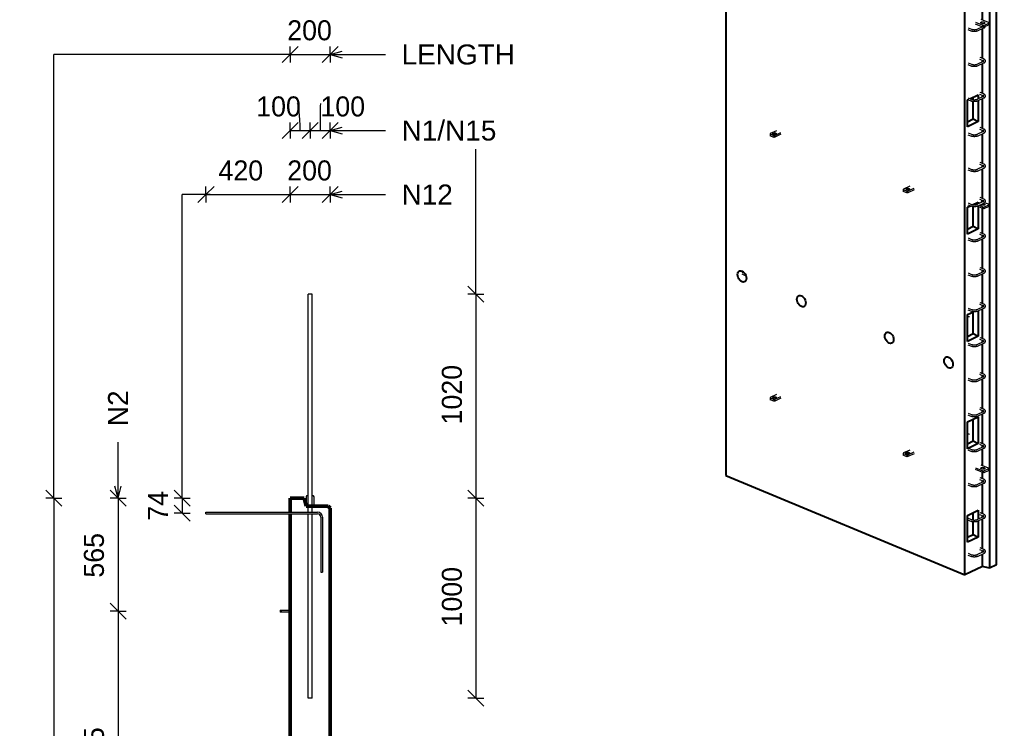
# Model space of a CAD drawing. Header units: millimetres. Extents: x 1421 to 26924, y -2138 to 20093.
# Drawn here: x 17383 to 22263, y 2549 to 6093 of the extents above; entities that cross this region are included whole.
import ezdxf

# ---------------------------------------------------------------- set-up
doc = ezdxf.new("R2010")
doc.units = ezdxf.units.MM
for name, color, linetype, lineweight in [('A-ANNO-DIMS', 211, 'Continuous', 9), ('A-ANNO-DIMS-40', 211, 'Continuous', 9), ('A-DETL-THIN', 151, 'Continuous', 18), ('A-GENM', 13, 'Continuous', 18), ('A-WALL', 113, 'Continuous', 25), ('G-ANNO-TEXT', 231, 'Continuous', 9), ('S-RBAR', 171, 'Continuous', 18)]:
    doc.layers.add(name, color=color, linetype=linetype, lineweight=lineweight)
doc.styles.add('Arial', font='arial.ttf', dxfattribs={"height": 100})
doc.styles.add('Nirmala UI Semilight', font='NirmalaS.ttf', dxfattribs={"height": 100})
doc.dimstyles.new('Arrow_Filled_-_2_5_NI_UI', dxfattribs={"dimscale": 304.8, "dimtxt": 104.736395, "dimasz": 0.262467, "dimexe": 0.131234, "dimexo": 0.0625, "dimgap": 0.131234, "dimtad": 1, "dimdec": 0, "dimzin": 0, "dimdsep": 46, "dimtxsty": 'Nirmala UI Semilight', "dimblk1": 'OBLIQUE', "dimblk2": 'OBLIQUE', "dimsah": 1, "dimcen": 0.09, "dimazin": 0, "dimtfac": 1, "dimtdec": 4, "dimtix": 1, "dimtmove": 0, "dimatfit": 3, "dimfxl": 0.131234, "dimfxlon": 1, "dimtvp": 1, "dimtolj": 1, "dimtzin": 0, "dimarcsym": 2})
doc.dimstyles.new('Arrow_Filled_-_2_5_NI_UI_1', dxfattribs={"dimscale": 304.8, "dimtxt": 104.736395, "dimasz": 0.262467, "dimexe": 0.131234, "dimexo": 0.0625, "dimgap": 0.131234, "dimtad": 1, "dimdec": 0, "dimzin": 0, "dimdsep": 46, "dimtxsty": 'Nirmala UI Semilight', "dimblk1": 'OBLIQUE', "dimblk2": 'OBLIQUE', "dimsah": 1, "dimcen": 0.09, "dimazin": 0, "dimtfac": 1, "dimtdec": 4, "dimtix": 1, "dimtmove": 1, "dimatfit": 3, "dimfxl": 0.131234, "dimfxlon": 1, "dimtvp": 1, "dimtolj": 1, "dimtzin": 0, "dimarcsym": 2})
doc.dimstyles.new('Arrow_Filled_-_2_5_NI_UI_2', dxfattribs={"dimscale": 304.8, "dimtxt": 104.736395, "dimasz": 0.262467, "dimexe": 0.131234, "dimexo": 0.0625, "dimgap": 0.131234, "dimtad": 1, "dimdec": 0, "dimzin": 0, "dimdsep": 46, "dimtxsty": 'Nirmala UI Semilight', "dimblk1": 'OBLIQUE', "dimblk2": 'OBLIQUE', "dimsah": 1, "dimcen": 0.09, "dimazin": 0, "dimtfac": 1, "dimtdec": 4, "dimtix": 1, "dimtmove": 2, "dimatfit": 3, "dimfxl": 0.131234, "dimfxlon": 1, "dimtvp": 1, "dimtolj": 1, "dimtzin": 0, "dimarcsym": 2})

# ---------------------------------------------------------------- blocks, each defined once
blk = doc.blocks.new('RR spread anchor face based - RR-SA-3_0-200-1726827-Elevation Right')
at = {"layer": 'A-GENM'}
for p, q in [((18017.9, 3712.8), (18015.4, 3707.8)), ((18025.4, 3712.8), (18017.9, 3712.8)), ((18052.9, 3712.8), (18045.4, 3712.8)), ((18055.4, 3707.8), (18052.9, 3712.8)), ((18015.4, 3707.8), (18015.4, 3660.2)), ((18055.4, 3660), (18055.4, 3707.8))]:
    blk.add_line(p, q, dxfattribs=at)
blk = doc.blocks.new('RR spread anchor face based - RR-SA-2_5-150-1726819-Elevation Right')
at = {"layer": 'A-GENM'}
for p, q in [((17885.4, 3140), (17890.4, 3140)), ((17885.4, 3140), (17885.4, 3130)), ((17890.4, 3130), (17885.4, 3130)), ((17890.4, 3140), (17935.4, 3140)), ((17890.4, 3140), (17890.4, 3130)), ((17935.4, 3130), (17890.4, 3130))]:
    blk.add_line(p, q, dxfattribs=at)
blk = doc.blocks.new('Rebar Bar - Part 2227165887-V7-3D Ortho')
at = {"layer": 'S-RBAR'}
blk.add_polyline3d([(15453.9, 6051.3, 0), (15454.6, 6051.7, 0), (15455.2, 6052, 0), (15455.8, 6052.4, 0), (15456.4, 6052.7, 0), (15457, 6053.1, 0), (15457.5, 6053.5, 0), (15458.1, 6054, 0), (15458.6, 6054.4, 0), (15459, 6054.9, 0), (15459.5, 6055.4, 0), (15459.9, 6056, 0), (15460.3, 6056.5, 0), (15460.6, 6057.1, 0), (15460.9, 6057.8, 0), (15461.1, 6058.4, 0)], dxfattribs=at)
blk = doc.blocks.new('Rebar Bar - Part 981547073-V8-3D Ortho')
at = {"layer": 'S-RBAR'}
for p, q in [((15446.6, 6056.7), (15419.1, 6043.5)), ((15422.6, 6036.3), (15453.9, 6051.3))]:
    blk.add_line(p, q, dxfattribs=at)
blk = doc.blocks.new('Rebar Bar - Part 2227165887-V4-3D Ortho')
at = {"layer": 'S-RBAR'}
for points in [[(15422.6, 7787.5, 0), (15421.9, 7787.1, 0), (15421.2, 7786.9, 0), (15420.5, 7786.6, 0), (15419.8, 7786.3, 0), (15419.1, 7786.1, 0), (15418.3, 7785.8, 0), (15417.6, 7785.6, 0), (15416.8, 7785.4, 0), (15416, 7785.2, 0), (15415.2, 7785.1, 0), (15414.4, 7784.9, 0), (15413.5, 7784.8, 0), (15412.7, 7784.7, 0), (15411.9, 7784.5, 0), (15411, 7784.5, 0), (15410.1, 7784.4, 0), (15409.3, 7784.3, 0), (15408.4, 7784.3, 0), (15407.5, 7784.2, 0), (15406.7, 7784.2, 0), (15405.8, 7784.2, 0), (15404.9, 7784.2, 0), (15404.1, 7784.3, 0), (15403.2, 7784.3, 0), (15402.3, 7784.4, 0), (15401.5, 7784.5, 0), (15400.6, 7784.5, 0), (15399.8, 7784.7, 0), (15398.9, 7784.8, 0), (15398.1, 7784.9, 0), (15397.3, 7785.1, 0), (15396.5, 7785.2, 0), (15395.7, 7785.4, 0), (15394.9, 7785.6, 0), (15394.1, 7785.8, 0), (15393.4, 7786.1, 0), (15392.7, 7786.3, 0), (15391.9, 7786.6, 0), (15391.2, 7786.8, 0), (15391, 7786.9, 0)], [(15419.1, 7794.7, 0), (15418.7, 7794.5, 0), (15418.2, 7794.3, 0), (15417.7, 7794.1, 0), (15417.2, 7793.9, 0), (15416.6, 7793.7, 0), (15416.1, 7793.5, 0), (15415.5, 7793.4, 0), (15414.9, 7793.2, 0), (15414.2, 7793.1, 0), (15413.6, 7792.9, 0), (15412.9, 7792.8, 0), (15412.3, 7792.7, 0), (15411.6, 7792.6, 0), (15410.9, 7792.5, 0), (15410.2, 7792.4, 0), (15409.5, 7792.3, 0), (15408.8, 7792.3, 0), (15408.1, 7792.3, 0), (15407.3, 7792.2, 0), (15406.6, 7792.2, 0), (15405.9, 7792.2, 0), (15405.1, 7792.2, 0), (15404.4, 7792.3, 0), (15403.7, 7792.3, 0), (15403, 7792.3, 0), (15402.3, 7792.4, 0), (15401.6, 7792.5, 0), (15400.9, 7792.6, 0), (15400.2, 7792.7, 0), (15399.5, 7792.8, 0), (15398.9, 7792.9, 0), (15398.2, 7793, 0), (15397.6, 7793.2, 0), (15397, 7793.4, 0), (15396.4, 7793.5, 0), (15395.8, 7793.7, 0), (15395.3, 7793.9, 0), (15394.8, 7794.1, 0), (15394.3, 7794.3, 0), (15394.1, 7794.3, 0)]]:
    blk.add_polyline3d(points, dxfattribs=at)
blk = doc.blocks.new('Rebar Bar - Part 3131074535-431004-3D Ortho')
at = {"layer": 'S-RBAR'}
for p, q in [((15373.7, 7794.2), (15391, 7786.9)), ((15394.1, 7794.3), (15376.7, 7801.6))]:
    blk.add_line(p, q, dxfattribs=at)
blk = doc.blocks.new('Rebar Bar - Part 3166313199-431004-3D Ortho')
at = {"layer": 'S-RBAR'}
for p, q in [((15432.3, 7822.3), (15449.7, 7815.1)), ((15452.8, 7822.5), (15435.4, 7829.7))]:
    blk.add_line(p, q, dxfattribs=at)
blk = doc.blocks.new('Rebar Bar - Part 2227165887-431004-3D Ortho')
at = {"layer": 'S-RBAR'}
for points in [[(15453.6, 7812.2, 0), (15453.6, 7812.2, 0), (15453.6, 7812.2, 0), (15453.6, 7812.3, 0), (15453.6, 7812.3, 0), (15453.5, 7812.4, 0), (15453.5, 7812.4, 0), (15453.4, 7812.6, 0), (15453.3, 7812.7, 0), (15453.2, 7812.8, 0), (15453.1, 7813, 0), (15452.9, 7813.2, 0), (15452.7, 7813.4, 0), (15452.4, 7813.6, 0), (15452.1, 7813.8, 0), (15451.8, 7814, 0), (15451.5, 7814.2, 0), (15451.1, 7814.4, 0), (15450.7, 7814.6, 0), (15450.3, 7814.8, 0), (15449.8, 7815, 0), (15449.7, 7815.1, 0)], [(15450.5, 7809.7, 0), (15450.9, 7809.9, 0), (15451.3, 7810.1, 0), (15451.7, 7810.4, 0), (15452, 7810.6, 0), (15452.3, 7810.8, 0), (15452.5, 7811, 0), (15452.8, 7811.2, 0), (15453, 7811.3, 0), (15453.1, 7811.5, 0), (15453.3, 7811.7, 0), (15453.4, 7811.8, 0), (15453.5, 7811.9, 0), (15453.5, 7812, 0), (15453.5, 7812.1, 0), (15453.6, 7812.2, 0), (15453.6, 7812.2, 0), (15453.6, 7812.2, 0), (15453.6, 7812.2, 0)], [(15453.9, 7802.5, 0), (15454.6, 7802.8, 0), (15455.2, 7803.2, 0), (15455.8, 7803.5, 0), (15456.4, 7803.9, 0), (15457, 7804.3, 0), (15457.5, 7804.7, 0), (15458.1, 7805.2, 0), (15458.6, 7805.6, 0), (15459, 7806.1, 0), (15459.5, 7806.6, 0), (15459.9, 7807.2, 0), (15460.3, 7807.7, 0), (15460.6, 7808.3, 0), (15460.9, 7808.9, 0), (15461.1, 7809.6, 0), (15461.3, 7810.3, 0), (15461.5, 7811, 0), (15461.6, 7811.7, 0), (15461.6, 7812.4, 0), (15461.5, 7813.1, 0), (15461.4, 7813.8, 0), (15461.3, 7814.5, 0), (15461, 7815.2, 0), (15460.8, 7815.8, 0), (15460.4, 7816.4, 0), (15460.1, 7817, 0), (15459.7, 7817.5, 0), (15459.3, 7818.1, 0), (15458.8, 7818.6, 0), (15458.3, 7819, 0), (15457.8, 7819.5, 0), (15457.3, 7819.9, 0), (15456.7, 7820.3, 0), (15456.1, 7820.7, 0), (15455.5, 7821.1, 0), (15454.9, 7821.4, 0), (15454.3, 7821.8, 0), (15453.6, 7822.1, 0), (15452.9, 7822.4, 0), (15452.8, 7822.5, 0)]]:
    blk.add_polyline3d(points, dxfattribs=at)
blk = doc.blocks.new('Rebar Bar - Part 981547073-431004-3D Ortho')
at = {"layer": 'S-RBAR'}
for p, q in [((15450.5, 7809.7), (15419.1, 7794.7)), ((15422.6, 7787.5), (15453.9, 7802.5))]:
    blk.add_line(p, q, dxfattribs=at)
blk = doc.blocks.new('Rebar Bar - Part 3131074535-V9-3D Ortho')
at = {"layer": 'S-RBAR'}
for p, q in [((15373.7, 5867.9), (15391, 5860.6)), ((15394.1, 5868), (15376.8, 5875.2))]:
    blk.add_line(p, q, dxfattribs=at)
blk = doc.blocks.new('Rebar Bar - Part 3131074535-V5-3D Ortho')
at = {"layer": 'S-RBAR'}
for p, q in [((15394.1, 7269), (15371.3, 7278.5)), ((15371.3, 7269.8), (15391, 7261.6))]:
    blk.add_line(p, q, dxfattribs=at)
blk = doc.blocks.new('RR spread anchor face based - RR-SA-2_5-150-1726819-3D Ortho')
at = {"layer": 'A-GENM'}
for p, q in [((14417.6, 7764.8), (14386.9, 7750.1)), ((14386.9, 7750.1), (14385.4, 7747.7)), ((14385.4, 7747.7), (14403.6, 7740.1)), ((14385.4, 7747.7), (14385.4, 7738.8)), ((14403.6, 7731.1), (14385.4, 7738.8)), ((14399.9, 7751.1), (14404, 7753.1)), ((14403.6, 7740.1), (14408.9, 7741)), ((14403.6, 7740.1), (14403.6, 7731.1)), ((14408.9, 7732), (14403.6, 7731.1)), ((14408.9, 7741), (14439.6, 7755.7)), ((14439.6, 7746.7), (14408.9, 7732)), ((14408.9, 7741), (14408.9, 7732)), ((14414.3, 7748.8), (14410.2, 7746.8))]:
    blk.add_line(p, q, dxfattribs=at)
for points in [[(14410.2, 7746.8, 0), (14408.8, 7746.3, 0), (14407.1, 7746, 0), (14405.3, 7745.8, 0), (14403.5, 7745.9, 0), (14401.8, 7746.2, 0), (14400.3, 7746.7, 0), (14399.1, 7747.3, 0), (14398.4, 7748, 0), (14398.1, 7748.9, 0)], [(14398.2, 7749.7, 0), (14398.9, 7750.4, 0), (14399.9, 7751.1, 0)], [(14404, 7753.1, 0), (14405.4, 7753.6, 0), (14407.1, 7753.9, 0), (14408.9, 7754.1, 0), (14410.7, 7754, 0), (14412.4, 7753.7, 0), (14413.9, 7753.2, 0), (14415.1, 7752.6, 0), (14415.8, 7751.8, 0), (14416.1, 7751, 0), (14416, 7750.2, 0), (14415.3, 7749.5, 0), (14414.3, 7748.8, 0)]]:
    blk.add_polyline3d(points, dxfattribs=at)
blk = doc.blocks.new('RR spread anchor face based - RR-SA-2_5-150-V11-3D Ortho')
at = {"layer": 'A-GENM'}
for p, q in [((15052.7, 5245.5), (15051.1, 5243.1)), ((15051.1, 5243.1), (15069.4, 5235.5)), ((15051.1, 5243.1), (15051.1, 5234.2)), ((15069.4, 5226.5), (15051.1, 5234.2)), ((15083.4, 5260.2), (15052.7, 5245.5)), ((15065.7, 5246.5), (15069.8, 5248.5)), ((15069.4, 5235.5), (15074.6, 5236.4)), ((15069.4, 5235.5), (15069.4, 5226.5)), ((15074.6, 5227.4), (15069.4, 5226.5)), ((15074.6, 5236.4), (15105.3, 5251.1)), ((15105.3, 5242.1), (15074.6, 5227.4)), ((15074.6, 5236.4), (15074.6, 5227.4)), ((15080, 5244.2), (15075.9, 5242.2))]:
    blk.add_line(p, q, dxfattribs=at)
for points in [[(15075.9, 5242.2, 0), (15074.5, 5241.7, 0), (15072.9, 5241.4, 0), (15071.1, 5241.2, 0), (15069.2, 5241.3, 0), (15067.5, 5241.6, 0), (15066, 5242.1, 0), (15064.9, 5242.7, 0), (15064.1, 5243.5, 0), (15063.8, 5244.3, 0)], [(15064, 5245, 0), (15064, 5245.1, 0), (15064.6, 5245.8, 0), (15065.7, 5246.5, 0)], [(15069.8, 5248.5, 0), (15071.2, 5249, 0), (15072.9, 5249.3, 0), (15074.7, 5249.5, 0), (15076.5, 5249.4, 0), (15078.2, 5249.1, 0), (15079.7, 5248.6, 0), (15080.8, 5248, 0), (15081.6, 5247.3, 0), (15081.9, 5246.4, 0), (15081.7, 5245.6, 0), (15081.1, 5244.9, 0), (15080, 5244.2, 0)]]:
    blk.add_polyline3d(points, dxfattribs=at)
blk = doc.blocks.new('RR spread anchor face based - RR-SA-3_0-200-V13-3D Ortho')
at = {"layer": 'A-GENM'}
for p, q in [((15412.2, 6079.9), (15448.8, 6064.7)), ((15448.8, 6055.7), (15412.2, 6071)), ((15476.1, 6077.8), (15439.5, 6093)), ((15443.7, 6073.6), (15440.7, 6074.8)), ((15448.8, 6064.7), (15454.2, 6064)), ((15448.8, 6055.7), (15448.8, 6064.7)), ((15454.2, 6055), (15448.8, 6055.7)), ((15453, 6080.7), (15455.9, 6079.5)), ((15454.2, 6064), (15478, 6075.4)), ((15478, 6066.5), (15454.2, 6055)), ((15454.2, 6055), (15454.2, 6064)), ((15478, 6075.4), (15476.1, 6077.8)), ((15478, 6066.5), (15478, 6075.4))]:
    blk.add_line(p, q, dxfattribs=at)
for points in [[(15440.7, 6074.8, 0), (15439.2, 6075.6, 0), (15438.3, 6076.6, 0), (15437.9, 6077.6, 0)], [(15438.1, 6078.6, 0), (15438.9, 6079.6, 0), (15440.3, 6080.5, 0), (15442.1, 6081.1, 0), (15444.2, 6081.6, 0), (15446.6, 6081.8, 0), (15448.9, 6081.7, 0), (15451.1, 6081.3, 0), (15453, 6080.7, 0)], [(15455.9, 6079.5, 0), (15457.4, 6078.6, 0), (15458.4, 6077.7, 0), (15458.8, 6076.7, 0), (15458.6, 6075.6, 0), (15457.7, 6074.6, 0), (15456.4, 6073.8, 0), (15454.6, 6073.1, 0), (15452.4, 6072.7, 0), (15450.1, 6072.5, 0), (15447.8, 6072.6, 0), (15445.6, 6073, 0), (15443.7, 6073.6, 0)], [(15450.1, 6072.5, 0), (15448.9, 6072.7, 0), (15446.6, 6072.8, 0)]]:
    blk.add_polyline3d(points, dxfattribs=at)
blk = doc.blocks.new('RR spread anchor face based - RR-SA-3_0-200-V14-3D Ortho')
at = {"layer": 'A-GENM'}
for p, q in [((15409.7, 5173.1), (15420.6, 5168.6)), ((15447.7, 5181.8), (15439.5, 5185.2)), ((15453, 5172.8), (15455.9, 5171.6)), ((15476.1, 5169.9), (15457.2, 5177.8)), ((15406.7, 5165.4), (15399.7, 5168.4)), ((15448.8, 5147.9), (15420.1, 5159.8)), ((15430.3, 5164.5), (15448.8, 5156.8)), ((15443.7, 5165.7), (15440.7, 5166.9)), ((15448.8, 5156.8), (15454.2, 5156.1)), ((15448.8, 5147.9), (15448.8, 5156.8)), ((15454.2, 5147.2), (15448.8, 5147.9)), ((15454.2, 5156.1), (15478, 5167.6)), ((15478, 5158.6), (15454.2, 5147.2)), ((15454.2, 5147.2), (15454.2, 5156.1)), ((15478, 5167.6), (15476.1, 5169.9)), ((15478, 5158.6), (15478, 5167.6))]:
    blk.add_line(p, q, dxfattribs=at)
for points in [[(15449.6, 5173.7, 0), (15451.1, 5173.4, 0), (15453, 5172.8, 0)], [(15440.7, 5166.9, 0), (15439.2, 5167.7, 0), (15438.5, 5168.4, 0)], [(15455.9, 5171.6, 0), (15457.4, 5170.8, 0), (15458.4, 5169.8, 0), (15458.8, 5168.8, 0), (15458.6, 5167.7, 0), (15457.7, 5166.7, 0), (15456.4, 5165.9, 0), (15454.6, 5165.2, 0), (15452.4, 5164.8, 0), (15450.1, 5164.6, 0), (15447.8, 5164.7, 0), (15445.6, 5165.1, 0), (15443.7, 5165.7, 0)], [(15450.1, 5164.7, 0), (15448.9, 5164.8, 0), (15446.6, 5164.9, 0)]]:
    blk.add_polyline3d(points, dxfattribs=at)
blk = doc.blocks.new('Rebar Bar - Part 776176355-431004-3D Ortho')
at = {"layer": 'S-RBAR'}
blk.add_polyline3d([(15382.3, 7246.2, 0), (15381.2, 7245.7, 0), (15380, 7245.2, 0), (15378.8, 7244.7, 0), (15377.6, 7244.3, 0)], dxfattribs=at)
blk = doc.blocks.new('Rebar Bar - Part 2031897438-431004-3D Ortho')
at = {"layer": 'S-RBAR'}
for p, q in [((14244.2, 4821.4), (14265.3, 4812.6)), ((14259.4, 4823.8), (14246.9, 4829))]:
    blk.add_line(p, q, dxfattribs=at)
blk = doc.blocks.new('DIMBLOCK101-Elevation Right')
at = {"layer": 'A-ANNO-DIMS-40'}
for p, q in [((18734.4, 5919.1), (18774.4, 5959.1)), ((18734.4, 5919.1), (18734.4, 5959.1)), ((18934.4, 5919.1), (18974.4, 5959.1)), ((18934.4, 5919.1), (18934.4, 5959.1)), ((18734.4, 5919.1), (18694.4, 5879.1)), ((18734.4, 5919.1), (18934.4, 5919.1)), ((18734.4, 5919.1), (18734.4, 5879.1)), ((18934.4, 5919.1), (18894.4, 5879.1)), ((18934.4, 5919.1), (18934.4, 5879.1))]:
    blk.add_line(p, q, dxfattribs=at)
at = {"layer": 'A-ANNO-DIMS-40', "color": 0, "insert": (18720.1, 6089.6), "char_height": 100, "width": 274.219, "attachment_point": 1, "line_spacing_factor": 1.142579, "style": 'Nirmala UI Semilight'}
blk.add_mtext('200', dxfattribs=at)
blk = doc.blocks.new('_Oblique')
at = {"color": 0, "linetype": 'ByBlock', "lineweight": -2}
blk.add_line((-0.5, -0.5), (0.5, 0.5), dxfattribs=at)
blk = doc.blocks.new('DIMBLOCK102-Elevation Right')
at = {"layer": 'A-ANNO-DIMS-40'}
for p, q in [((18734.4, 5538.5), (18774.4, 5578.5)), ((18734.4, 5538.5), (18734.4, 5578.5)), ((18834.4, 5538.5), (18874.4, 5578.5)), ((18834.4, 5538.5), (18834.4, 5578.5)), ((18734.4, 5538.5), (18694.4, 5498.5)), ((18734.4, 5538.5), (18834.4, 5538.5)), ((18734.4, 5538.5), (18734.4, 5498.5)), ((18834.4, 5538.5), (18794.4, 5498.5)), ((18834.4, 5538.5), (18834.4, 5498.5))]:
    blk.add_line(p, q, dxfattribs=at)
blk.add_ellipse((18770.9, 5538.5), major_axis=(0, 135.2), ratio=0.099905, start_param=4.712389, end_param=6.283185, dxfattribs=at)
at = {"layer": 'A-ANNO-DIMS-40', "color": 0, "insert": (18565.2, 5709), "char_height": 100, "width": 246.797, "attachment_point": 1, "line_spacing_factor": 1.142579, "style": 'Nirmala UI Semilight'}
blk.add_mtext('100', dxfattribs=at)
blk = doc.blocks.new('DIMBLOCK103-Elevation Right')
at = {"layer": 'A-ANNO-DIMS-40'}
for p, q in [((18834.4, 5538.5), (18874.4, 5578.5)), ((18834.4, 5538.5), (18834.4, 5578.5)), ((18934.4, 5538.5), (18974.4, 5578.5)), ((18934.4, 5538.5), (18934.4, 5578.5)), ((18834.4, 5538.5), (18794.4, 5498.5)), ((18834.4, 5538.5), (18934.4, 5538.5)), ((18834.4, 5538.5), (18834.4, 5498.5)), ((18934.4, 5538.5), (18894.4, 5498.5)), ((18934.4, 5538.5), (18934.4, 5498.5))]:
    blk.add_line(p, q, dxfattribs=at)
blk.add_ellipse((18886, 5538.5), major_axis=(0, 135.2), ratio=0.011809, start_param=0, end_param=1.570796, dxfattribs=at)
at = {"layer": 'A-ANNO-DIMS-40', "color": 0, "insert": (18886, 5709), "char_height": 100, "width": 246.797, "attachment_point": 1, "line_spacing_factor": 1.142579, "style": 'Nirmala UI Semilight'}
blk.add_mtext('100', dxfattribs=at)
blk = doc.blocks.new('DIMBLOCK104-Elevation Right')
at = {"layer": 'A-ANNO-DIMS-40'}
for p, q in [((17555, 3700), (17515, 3740)), ((17555, 3700), (17515, 3700)), ((17555, 3700), (17555, -1395)), ((17555, 3700), (17595, 3660)), ((17555, 3700), (17595, 3700)), ((17555, -1395), (17515, -1355)), ((17555, -1395), (17515, -1395)), ((17555, -1395), (17595, -1435)), ((17555, -1395), (17595, -1395))]:
    blk.add_line(p, q, dxfattribs=at)
at = {"layer": 'A-ANNO-DIMS-40', "color": 0, "insert": (17384.5, 1000.2), "char_height": 100, "width": 365.625, "attachment_point": 1, "rotation": 90, "line_spacing_factor": 1.142579, "style": 'Nirmala UI Semilight'}
blk.add_mtext('5095', dxfattribs=at)
blk = doc.blocks.new('DIMBLOCK105-Elevation Right')
at = {"layer": 'A-ANNO-DIMS-40'}
for p, q in [((17875, 3700), (17835, 3740)), ((17875, 3700), (17835, 3700)), ((17875, 3700), (17875, 3135)), ((17875, 3700), (17915, 3660)), ((17875, 3700), (17915, 3700)), ((17875, 3135), (17835, 3175)), ((17875, 3135), (17835, 3135)), ((17875, 3135), (17915, 3095)), ((17875, 3135), (17915, 3135))]:
    blk.add_line(p, q, dxfattribs=at)
at = {"layer": 'A-ANNO-DIMS-40', "color": 0, "insert": (17704.5, 3303.2), "char_height": 100, "width": 274.219, "attachment_point": 1, "rotation": 90, "line_spacing_factor": 1.142579, "style": 'Nirmala UI Semilight'}
blk.add_mtext('565', dxfattribs=at)
blk = doc.blocks.new('DIMBLOCK106-Elevation Right')
at = {"layer": 'A-ANNO-DIMS-40'}
for p, q in [((17875, 3135), (17835, 3175)), ((17875, 3135), (17835, 3135)), ((17875, 3135), (17875, 1660)), ((17875, 3135), (17915, 3095)), ((17875, 3135), (17915, 3135)), ((17875, 1660), (17835, 1700)), ((17875, 1660), (17835, 1660)), ((17875, 1660), (17915, 1620)), ((17875, 1660), (17915, 1660))]:
    blk.add_line(p, q, dxfattribs=at)
at = {"layer": 'A-ANNO-DIMS-40', "color": 0, "insert": (17704.5, 2257.5), "char_height": 100, "width": 335.918, "attachment_point": 1, "rotation": 90, "line_spacing_factor": 1.142579, "style": 'Nirmala UI Semilight'}
blk.add_mtext('1475', dxfattribs=at)
blk = doc.blocks.new('DIMBLOCK112-Elevation Right')
at = {"layer": 'A-ANNO-DIMS-40'}
for p, q in [((19662.8, 4720), (19622.8, 4760)), ((19662.8, 4720), (19622.8, 4720)), ((19662.8, 4720), (19662.8, 3700)), ((19662.8, 4720), (19702.8, 4680)), ((19662.8, 4720), (19702.8, 4720)), ((19662.8, 3700), (19622.8, 3740)), ((19662.8, 3700), (19622.8, 3700)), ((19662.8, 3700), (19702.8, 3660)), ((19662.8, 3700), (19702.8, 3700))]:
    blk.add_line(p, q, dxfattribs=at)
at = {"layer": 'A-ANNO-DIMS-40', "color": 0, "insert": (19492.4, 4069.1), "char_height": 100, "width": 338.203, "attachment_point": 1, "rotation": 90, "line_spacing_factor": 1.142579, "style": 'Nirmala UI Semilight'}
blk.add_mtext('1020', dxfattribs=at)
blk = doc.blocks.new('DIMBLOCK113-Elevation Right')
at = {"layer": 'A-ANNO-DIMS-40'}
for p, q in [((19662.8, 3700), (19622.8, 3740)), ((19662.8, 3700), (19622.8, 3700)), ((19662.8, 3700), (19662.8, 2700)), ((19662.8, 3700), (19702.8, 3660)), ((19662.8, 3700), (19702.8, 3700)), ((19662.8, 2700), (19622.8, 2740)), ((19662.8, 2700), (19622.8, 2700)), ((19662.8, 2700), (19702.8, 2660)), ((19662.8, 2700), (19702.8, 2700))]:
    blk.add_line(p, q, dxfattribs=at)
at = {"layer": 'A-ANNO-DIMS-40', "color": 0, "insert": (19492.4, 3059.1), "char_height": 100, "width": 338.203, "attachment_point": 1, "rotation": 90, "line_spacing_factor": 1.142579, "style": 'Nirmala UI Semilight'}
blk.add_mtext('1000', dxfattribs=at)
blk = doc.blocks.new('DIMBLOCK117-Elevation Right')
at = {"layer": 'A-ANNO-DIMS-40'}
for p, q in [((18195, 3700), (18155, 3740)), ((18195, 3700), (18155, 3700)), ((18195, 3626), (18155, 3666)), ((18195, 3700), (18195, 3626)), ((18195, 3700), (18235, 3660)), ((18195, 3700), (18235, 3700)), ((18195, 3626), (18155, 3626)), ((18195, 3626), (18235, 3586)), ((18195, 3626), (18235, 3626))]:
    blk.add_line(p, q, dxfattribs=at)
at = {"layer": 'A-ANNO-DIMS-40', "color": 0, "insert": (18024.5, 3587.8), "char_height": 100, "width": 180.527, "attachment_point": 1, "rotation": 90, "line_spacing_factor": 1.142579, "style": 'Nirmala UI Semilight'}
blk.add_mtext('74', dxfattribs=at)
blk = doc.blocks.new('DIMBLOCK118-Elevation Right')
at = {"layer": 'A-ANNO-DIMS-40'}
for p, q in [((18314.4, 5218.5), (18354.4, 5258.5)), ((18314.4, 5218.5), (18314.4, 5258.5)), ((18734.4, 5218.5), (18774.4, 5258.5)), ((18734.4, 5218.5), (18734.4, 5258.5)), ((18314.4, 5218.5), (18274.4, 5178.5)), ((18314.4, 5218.5), (18734.4, 5218.5)), ((18314.4, 5218.5), (18314.4, 5178.5)), ((18734.4, 5218.5), (18694.4, 5178.5)), ((18734.4, 5218.5), (18734.4, 5178.5))]:
    blk.add_line(p, q, dxfattribs=at)
at = {"layer": 'A-ANNO-DIMS-40', "color": 0, "insert": (18376.8, 5389), "char_height": 100, "width": 276.504, "attachment_point": 1, "line_spacing_factor": 1.142579, "style": 'Nirmala UI Semilight'}
blk.add_mtext('420', dxfattribs=at)
blk = doc.blocks.new('DIMBLOCK119-Elevation Right')
at = {"layer": 'A-ANNO-DIMS-40'}
for p, q in [((18734.4, 5218.5), (18774.4, 5258.5)), ((18734.4, 5218.5), (18734.4, 5258.5)), ((18934.4, 5218.5), (18974.4, 5258.5)), ((18934.4, 5218.5), (18934.4, 5258.5)), ((18734.4, 5218.5), (18694.4, 5178.5)), ((18734.4, 5218.5), (18934.4, 5218.5)), ((18734.4, 5218.5), (18734.4, 5178.5)), ((18934.4, 5218.5), (18894.4, 5178.5)), ((18934.4, 5218.5), (18934.4, 5178.5))]:
    blk.add_line(p, q, dxfattribs=at)
at = {"layer": 'A-ANNO-DIMS-40', "color": 0, "insert": (18720.1, 5389), "char_height": 100, "width": 274.219, "attachment_point": 1, "line_spacing_factor": 1.142579, "style": 'Nirmala UI Semilight'}
blk.add_mtext('200', dxfattribs=at)

msp = doc.modelspace()

# ---------------------------------------------------------------- linework, layer by layer
at = {"layer": 'A-DETL-THIN'}
for p, q in [((17555, 3700), (17555, 5918.5)), ((18734.4, 5918.5), (17555, 5918.5)), ((19662.8, 4720), (19662.8, 5445)), ((18195, 3700), (18195, 5218.5)), ((18334.4, 5218.5), (18195, 5218.5))]:
    msp.add_line(p, q, dxfattribs=at)
at = {"layer": 'A-WALL'}
for p, q in [((20911.6, 8126.9), (20911.6, 3814.1)), ((22104.1, 3317), (22104.1, 7873.8)), ((22228.8, 7871.7), (22228.8, 3350.6)), ((22262.9, 3367), (22262.9, 7888)), ((22192.7, 6090.2), (22192.7, 6222.8)), ((22192.7, 5898.8), (22192.7, 6047.7)), ((22192.7, 5881.4), (22192.7, 5890.2)), ((22192.7, 5723.7), (22192.7, 5872.6)), ((22130, 5697.3), (22172.3, 5717.6)), ((22172.3, 5717.6), (22172.3, 5696.4)), ((22192.7, 5706.3), (22192.7, 5715.1)), ((22117.7, 5691.4), (22124.9, 5694.8)), ((22117.7, 5557.2), (22117.7, 5691.4)), ((22147.2, 5691.4), (22147.2, 5705.5)), ((22147.2, 5596.7), (22147.2, 5683.2)), ((22172.3, 5687.7), (22172.3, 5583.4)), ((22192.7, 5548.6), (22192.7, 5697.5)), ((22117.7, 5582.6), (22147.2, 5596.7)), ((22172.3, 5583.4), (22117.7, 5557.2)), ((22147.2, 5596.7), (22172.3, 5583.4)), ((22192.7, 5531.2), (22192.7, 5540)), ((22192.7, 5373.5), (22192.7, 5522.4)), ((22192.7, 5356), (22192.7, 5364.9)), ((22192.7, 5198.3), (22192.7, 5347.3)), ((22142.8, 5166.8), (22172.3, 5180.9)), ((22172.3, 5180.9), (22172.3, 5178.6)), ((22192.7, 5182.3), (22192.7, 5189.8)), ((22117.7, 5154.8), (22133, 5162.1)), ((22117.7, 5020.6), (22117.7, 5154.8)), ((22147.2, 5166.2), (22147.2, 5167.9)), ((22147.2, 5060.1), (22147.2, 5157.9)), ((22172.3, 5157.4), (22172.3, 5046.8)), ((22192.7, 5023.2), (22192.7, 5148.9)), ((22117.7, 5045.9), (22147.2, 5060.1)), ((22172.3, 5046.8), (22117.7, 5020.6)), ((22147.2, 5060.1), (22172.3, 5046.8)), ((22192.7, 5005.8), (22192.7, 5014.7)), ((22192.7, 4848.1), (22192.7, 4997)), ((22192.7, 4830.7), (22192.7, 4839.5)), ((22192.7, 4673), (22192.7, 4821.9)), ((22172.3, 4637), (22172.3, 4510.2)), ((22192.7, 4655.6), (22192.7, 4664.4)), ((22192.7, 4497.9), (22192.7, 4646.8)), ((22117.7, 4618.1), (22147.7, 4632.5)), ((22117.7, 4484), (22117.7, 4618.1)), ((22147.2, 4523.4), (22147.2, 4632.3)), ((22117.7, 4509.3), (22147.2, 4523.4)), ((22172.3, 4510.2), (22117.7, 4484)), ((22147.2, 4523.4), (22172.3, 4510.2)), ((22192.7, 4480.5), (22192.7, 4489.3)), ((22192.7, 4322.8), (22192.7, 4471.7)), ((22192.7, 4305.3), (22192.7, 4314.2)), ((22192.7, 4147.6), (22192.7, 4296.5)), ((22117.7, 4081.5), (22172.3, 4107.7)), ((22172.3, 4107.7), (22172.3, 3973.5)), ((22192.7, 4130.2), (22192.7, 4139.1)), ((22192.7, 3972.5), (22192.7, 4121.4)), ((22117.7, 3947.3), (22117.7, 4081.5)), ((22147.2, 3986.8), (22147.2, 4095.6)), ((22117.7, 3972.7), (22147.2, 3986.8)), ((22172.3, 3973.5), (22117.7, 3947.3)), ((22147.2, 3986.8), (22172.3, 3973.5)), ((22192.7, 3955.1), (22192.7, 3963.9)), ((22192.7, 3863.1), (22192.7, 3946.3)), ((20911.6, 3814.1), (22104.1, 3317)), ((22192.7, 3797.4), (22192.7, 3829.7)), ((22192.7, 3780), (22192.7, 3788.8)), ((22192.7, 3622.3), (22192.7, 3771.2)), ((22117.7, 3614.2), (22172.3, 3640.4)), ((22117.7, 3480), (22117.7, 3614.2)), ((22147.2, 3590), (22147.2, 3628.3)), ((22172.3, 3640.4), (22172.3, 3595)), ((22192.7, 3604.9), (22192.7, 3613.7)), ((22147.2, 3519.5), (22147.2, 3581.8)), ((22172.3, 3586.3), (22172.3, 3506.2)), ((22192.7, 3447.2), (22192.7, 3596.1)), ((22117.7, 3505.4), (22147.2, 3519.5)), ((22147.2, 3519.5), (22172.3, 3506.2)), ((22172.3, 3506.2), (22117.7, 3480)), ((22192.7, 3429.7), (22192.7, 3438.6)), ((22192.7, 3359.5), (22192.7, 3421)), ((22192.7, 3359.5), (22104.1, 3317)), ((22228.8, 3350.6), (22192.7, 3359.5)), ((22262.9, 3367), (22228.8, 3350.6))]:
    msp.add_line(p, q, dxfattribs=at)
at = {"layer": 'A-WALL', "lineweight": 50}
for p, q in [((18804.4, 3700), (18734.4, 3700)), ((18734.4, 3700), (18734.4, 3630)), ((18814.4, 3660), (18804.4, 3700)), ((18924.4, 3660), (18814.4, 3660)), ((18934.4, 3650), (18924.4, 3660)), ((18734.4, 3622), (18734.4, -1395)), ((18934.4, -1395), (18934.4, 3650))]:
    msp.add_line(p, q, dxfattribs=at)
at = {"layer": 'A-WALL'}
for points in [[(20992.1, 4782.2, 0), (20986.4, 4785.5, 0), (20981.1, 4790.4, 0), (20976.6, 4796.5, 0), (20973.1, 4803.5, 0), (20970.9, 4810.9, 0), (20970.1, 4818.2, 0), (20970.9, 4824.8, 0), (20973.1, 4830.4, 0), (20976.6, 4834.5, 0), (20981.1, 4836.9, 0), (20986.4, 4837.3, 0), (20992.1, 4835.9, 0)], [(20992.1, 4835.9, 0), (20997.8, 4832.6, 0), (21003.1, 4827.7, 0), (21007.6, 4821.5, 0), (21011.1, 4814.5, 0), (21013.3, 4807.1, 0), (21014, 4799.9, 0), (21013.3, 4793.3, 0), (21011.1, 4787.7, 0), (21007.6, 4783.6, 0), (21003.1, 4781.2, 0), (20997.8, 4780.8, 0), (20992.1, 4782.2, 0)], [(21288.4, 4658.7, 0), (21282.7, 4662, 0), (21277.4, 4666.9, 0), (21272.9, 4673, 0), (21269.4, 4680, 0), (21267.2, 4687.4, 0), (21266.4, 4694.7, 0), (21267.2, 4701.3, 0), (21269.4, 4706.9, 0), (21272.9, 4711, 0), (21277.1, 4713.3, 0)], [(21277.4, 4713.3, 0), (21282.7, 4713.8, 0), (21288.4, 4712.4, 0)], [(21288.4, 4712.4, 0), (21294.1, 4709.1, 0), (21299.4, 4704.2, 0), (21303.9, 4698, 0), (21307.4, 4691, 0), (21309.6, 4683.6, 0), (21310.3, 4676.4, 0), (21309.6, 4669.8, 0), (21307.4, 4664.2, 0), (21303.9, 4660.1, 0), (21299.4, 4657.7, 0), (21294.1, 4657.2, 0), (21288.4, 4658.7, 0)], [(21727.3, 4475.7, 0), (21721.7, 4479, 0), (21716.4, 4483.9, 0), (21711.8, 4490.1, 0), (21708.3, 4497.1, 0), (21706.1, 4504.5, 0), (21705.4, 4511.7, 0), (21706.1, 4518.3, 0), (21708.3, 4523.9, 0), (21711.8, 4528, 0), (21716.4, 4530.4, 0), (21721.7, 4530.8, 0), (21727.3, 4529.4, 0)], [(21727.3, 4529.4, 0), (21733, 4526.1, 0), (21738.3, 4521.2, 0), (21742.9, 4515.1, 0), (21746.3, 4508.1, 0), (21748.5, 4500.7, 0), (21749.3, 4493.4, 0), (21748.5, 4486.8, 0), (21746.3, 4481.2, 0), (21742.9, 4477.1, 0), (21738.3, 4474.7, 0), (21733, 4474.3, 0), (21727.3, 4475.7, 0)], [(22023.6, 4352.2, 0), (22017.9, 4355.5, 0), (22012.7, 4360.4, 0), (22008.1, 4366.5, 0), (22004.6, 4373.6, 0), (22002.4, 4380.9, 0), (22001.7, 4388.2, 0), (22002.4, 4394.8, 0), (22004.6, 4400.4, 0), (22008.1, 4404.5, 0), (22012.7, 4406.9, 0), (22017.9, 4407.3, 0), (22023.6, 4405.9, 0)], [(22023.6, 4405.9, 0), (22029.3, 4402.6, 0), (22034.6, 4397.7, 0), (22039.1, 4391.6, 0), (22042.6, 4384.5, 0), (22044.8, 4377.2, 0), (22045.6, 4369.9, 0), (22044.8, 4363.3, 0), (22042.6, 4357.7, 0), (22039.1, 4353.6, 0), (22034.6, 4351.2, 0), (22029.3, 4350.8, 0), (22023.6, 4352.2, 0)]]:
    msp.add_polyline3d(points, dxfattribs=at)
at = {"layer": 'G-ANNO-TEXT', "color": 10}
for p, q in [((18934.3, 5918.6), (18994.3, 5934.6)), ((18934.3, 5918.6), (18994.3, 5902.5)), ((18934.3, 5918.6), (19211.3, 5918.6)), ((18934.3, 5538.6), (18994.3, 5554.6)), ((18934.3, 5538.6), (18994.3, 5522.5)), ((18934.3, 5538.6), (19211.3, 5538.6)), ((18934.3, 5218.6), (18994.3, 5234.6)), ((18934.3, 5218.6), (18994.3, 5202.5)), ((18934.3, 5218.6), (19211.3, 5218.6)), ((17875, 3699.8), (17875, 3980.6)), ((17875, 3699.8), (17858.9, 3759.8)), ((17875, 3699.8), (17891.1, 3759.8))]:
    msp.add_line(p, q, dxfattribs=at)
at = {"layer": 'S-RBAR'}
for p, q in [((18844.4, 4720), (18824.4, 4720)), ((18824.4, 3630), (18824.4, 4720)), ((18844.4, 3630), (18844.4, 4720)), ((18314.4, 3630), (18872.1, 3630)), ((18314.4, 3622), (18314.4, 3630)), ((18314.4, 3622), (18872.1, 3622)), ((18824.4, 2700), (18824.4, 3622)), ((18844.4, 2700), (18844.4, 3622)), ((18888.1, 3606), (18888.1, 3330)), ((18896.1, 3606), (18896.1, 3330)), ((18888.1, 3330), (18896.1, 3330)), ((18844.4, 2700), (18824.4, 2700))]:
    msp.add_line(p, q, dxfattribs=at)
for radius in [24, 16]:
    msp.add_arc((18872.1, 3606), radius, 0, 90, dxfattribs=at)

# ---------------------------------------------------------------- block references
at = {"layer": 'A-GENM'}
for name, p in [('RR spread anchor face based - RR-SA-3_0-200-V13-3D Ortho', (6746.4, 0)), ('RR spread anchor face based - RR-SA-2_5-150-1726819-3D Ortho', (6746.4, -2227.1)), ('RR spread anchor face based - RR-SA-2_5-150-V11-3D Ortho', (6746.4, 0)), ('RR spread anchor face based - RR-SA-3_0-200-V14-3D Ortho', (6746.4, 0)), ('RR spread anchor face based - RR-SA-2_5-150-1726819-3D Ortho', (6746.4, -3546.3)), ('RR spread anchor face based - RR-SA-2_5-150-1726819-3D Ortho', (7412.1, -3823.8)), ('RR spread anchor face based - RR-SA-3_0-200-V13-3D Ortho', (6746.4, -2227.1)), ('RR spread anchor face based - RR-SA-3_0-200-1726827-Elevation Right', (798.9, 0)), ('RR spread anchor face based - RR-SA-2_5-150-1726819-Elevation Right', (798.9, 0))]:
    msp.add_blockref(name, p, dxfattribs=at)
at = {"layer": 'S-RBAR'}
for name, p in [('Rebar Bar - Part 981547073-V8-3D Ortho', (6746.4, 0)), ('Rebar Bar - Part 2227165887-V7-3D Ortho', (6746.4, 0)), ('Rebar Bar - Part 3131074535-431004-3D Ortho', (6746.4, -1751.2)), ('Rebar Bar - Part 2227165887-V4-3D Ortho', (6746.4, -1751.2)), ('Rebar Bar - Part 3131074535-V9-3D Ortho', (6746.4, 0)), ('Rebar Bar - Part 2227165887-V4-3D Ortho', (6746.4, -1926.3)), ('Rebar Bar - Part 981547073-431004-3D Ortho', (6746.4, -1926.3)), ('Rebar Bar - Part 3166313199-431004-3D Ortho', (6746.4, -1926.3)), ('Rebar Bar - Part 2227165887-431004-3D Ortho', (6746.4, -1926.3)), ('Rebar Bar - Part 3166313199-431004-3D Ortho', (6746.4, -2101.4)), ('Rebar Bar - Part 2227165887-431004-3D Ortho', (6746.4, -2101.4)), ('Rebar Bar - Part 3131074535-431004-3D Ortho', (6746.4, -2101.4)), ('Rebar Bar - Part 2227165887-V4-3D Ortho', (6746.4, -2101.4)), ('Rebar Bar - Part 981547073-431004-3D Ortho', (6746.4, -2101.4)), ('Rebar Bar - Part 3131074535-431004-3D Ortho', (6746.4, -2276.5)), ('Rebar Bar - Part 2227165887-V4-3D Ortho', (6746.4, -2276.5)), ('Rebar Bar - Part 981547073-431004-3D Ortho', (6746.4, -2276.5)), ('Rebar Bar - Part 3166313199-431004-3D Ortho', (6746.4, -2276.5)), ('Rebar Bar - Part 2227165887-431004-3D Ortho', (6746.4, -2276.5)), ('Rebar Bar - Part 3166313199-431004-3D Ortho', (6746.4, -2451.7)), ('Rebar Bar - Part 2227165887-431004-3D Ortho', (6746.4, -2451.7)), ('Rebar Bar - Part 3131074535-431004-3D Ortho', (6746.4, -2451.7)), ('Rebar Bar - Part 2227165887-V4-3D Ortho', (6746.4, -2451.7)), ('Rebar Bar - Part 981547073-431004-3D Ortho', (6746.4, -2451.7)), ('Rebar Bar - Part 3131074535-431004-3D Ortho', (6746.4, -2626.8)), ('Rebar Bar - Part 981547073-431004-3D Ortho', (6746.4, -2626.8)), ('Rebar Bar - Part 3166313199-431004-3D Ortho', (6746.4, -2626.8)), ('Rebar Bar - Part 2227165887-431004-3D Ortho', (6746.4, -2626.8)), ('Rebar Bar - Part 2227165887-V4-3D Ortho', (6746.4, -2626.8)), ('Rebar Bar - Part 3166313199-431004-3D Ortho', (6746.4, -2801.9)), ('Rebar Bar - Part 3131074535-431004-3D Ortho', (6746.4, -2801.9)), ('Rebar Bar - Part 2227165887-V4-3D Ortho', (6746.4, -2801.9)), ('Rebar Bar - Part 981547073-431004-3D Ortho', (6746.4, -2801.9)), ('Rebar Bar - Part 2227165887-431004-3D Ortho', (6746.4, -2801.9)), ('Rebar Bar - Part 981547073-431004-3D Ortho', (6746.4, -2977)), ('Rebar Bar - Part 3166313199-431004-3D Ortho', (6746.4, -2977)), ('Rebar Bar - Part 2227165887-431004-3D Ortho', (6746.4, -2977)), ('Rebar Bar - Part 2031897438-431004-3D Ortho', (6746.4, 0)), ('Rebar Bar - Part 3131074535-431004-3D Ortho', (6746.4, -2977)), ('Rebar Bar - Part 2227165887-V4-3D Ortho', (6746.4, -2977)), ('Rebar Bar - Part 3131074535-431004-3D Ortho', (6746.4, -3152.1)), ('Rebar Bar - Part 2227165887-V4-3D Ortho', (6746.4, -3152.1)), ('Rebar Bar - Part 981547073-431004-3D Ortho', (6746.4, -3152.1)), ('Rebar Bar - Part 3166313199-431004-3D Ortho', (6746.4, -3152.1)), ('Rebar Bar - Part 2227165887-431004-3D Ortho', (6746.4, -3152.1)), ('Rebar Bar - Part 776176355-431004-3D Ortho', (6746.4, -2637.8)), ('Rebar Bar - Part 3166313199-431004-3D Ortho', (6746.4, -3327.2)), ('Rebar Bar - Part 2227165887-431004-3D Ortho', (6746.4, -3327.2)), ('Rebar Bar - Part 3131074535-431004-3D Ortho', (6746.4, -3327.2)), ('Rebar Bar - Part 2227165887-V4-3D Ortho', (6746.4, -3327.2)), ('Rebar Bar - Part 981547073-431004-3D Ortho', (6746.4, -3327.2)), ('Rebar Bar - Part 3131074535-431004-3D Ortho', (6746.4, -3502.4)), ('Rebar Bar - Part 981547073-431004-3D Ortho', (6746.4, -3502.4)), ('Rebar Bar - Part 3166313199-431004-3D Ortho', (6746.4, -3502.4)), ('Rebar Bar - Part 2227165887-431004-3D Ortho', (6746.4, -3502.4)), ('Rebar Bar - Part 2227165887-V4-3D Ortho', (6746.4, -3502.4)), ('Rebar Bar - Part 3166313199-431004-3D Ortho', (6746.4, -3677.5)), ('Rebar Bar - Part 3131074535-431004-3D Ortho', (6746.4, -3677.5)), ('Rebar Bar - Part 2227165887-V4-3D Ortho', (6746.4, -3677.5)), ('Rebar Bar - Part 981547073-431004-3D Ortho', (6746.4, -3677.5)), ('Rebar Bar - Part 2227165887-431004-3D Ortho', (6746.4, -3677.5)), ('Rebar Bar - Part 776176355-431004-3D Ortho', (6746.4, -3224)), ('Rebar Bar - Part 981547073-431004-3D Ortho', (6746.4, -3852.6)), ('Rebar Bar - Part 3166313199-431004-3D Ortho', (6746.4, -3852.6)), ('Rebar Bar - Part 2227165887-431004-3D Ortho', (6746.4, -3852.6)), ('Rebar Bar - Part 3131074535-431004-3D Ortho', (6746.4, -3852.6)), ('Rebar Bar - Part 2227165887-V4-3D Ortho', (6746.4, -3852.6)), ('Rebar Bar - Part 3131074535-431004-3D Ortho', (6746.4, -4027.7)), ('Rebar Bar - Part 2227165887-V4-3D Ortho', (6746.4, -4027.7)), ('Rebar Bar - Part 981547073-431004-3D Ortho', (6746.4, -4027.7)), ('Rebar Bar - Part 3166313199-431004-3D Ortho', (6746.4, -4027.7)), ('Rebar Bar - Part 2227165887-431004-3D Ortho', (6746.4, -4027.7)), ('Rebar Bar - Part 3166313199-431004-3D Ortho', (6746.4, -4202.8)), ('Rebar Bar - Part 2227165887-431004-3D Ortho', (6746.4, -4202.8)), ('Rebar Bar - Part 3131074535-V5-3D Ortho', (6746.4, -3677.5)), ('Rebar Bar - Part 2227165887-V4-3D Ortho', (6746.4, -4202.8)), ('Rebar Bar - Part 981547073-431004-3D Ortho', (6746.4, -4202.8)), ('Rebar Bar - Part 3131074535-431004-3D Ortho', (6746.4, -4378)), ('Rebar Bar - Part 2227165887-V4-3D Ortho', (6746.4, -4378)), ('Rebar Bar - Part 981547073-431004-3D Ortho', (6746.4, -4378)), ('Rebar Bar - Part 3166313199-431004-3D Ortho', (6746.4, -4378)), ('Rebar Bar - Part 2227165887-431004-3D Ortho', (6746.4, -4378))]:
    msp.add_blockref(name, p, dxfattribs=at)

# ---------------------------------------------------------------- texts
at = {"layer": 'G-ANNO-TEXT', "color": 7, "char_height": 100, "attachment_point": 1, "style": 'Arial'}
for s, insert, width in [('LENGTH', (19291.3, 5968.6), 686.244), ('N1/N15', (19291.3, 5588.6), 570.802), ('N12', (19291.3, 5268.6), 307.848)]:
    msp.add_mtext(s, dxfattribs=dict(at, insert=insert, width=width))
at = {"layer": 'G-ANNO-TEXT', "color": 7, "insert": (17825, 4060.6), "char_height": 100, "width": 214.852, "attachment_point": 1, "rotation": 90, "style": 'Arial'}
msp.add_mtext('N2', dxfattribs=at)

# ---------------------------------------------------------------- dimensions: what is measured, and where the dimension line sits
at = {"layer": 'A-ANNO-DIMS'}
for base, p1, p2, picture, middle in [((18934.4, 5919.1), (18734.4, 5879.1), (18934.4, 5879.1), 'DIMBLOCK101-Elevation Right', (18834.4, 6010.8)), ((18934.4, 5218.5), (18734.4, 5178.5), (18934.4, 5178.5), 'DIMBLOCK119-Elevation Right', (18834.4, 5310.2))]:
    dim = msp.add_linear_dim(base=base, p1=p1, p2=p2, dimstyle='Arrow_Filled_-_2_5_NI_UI', override={"dimpost": '<>', "dimfxl": 200}, dxfattribs=at)
    dim.commit()
    dim.dimension.update_dxf_attribs({"geometry": picture, "text_midpoint": middle})
for base, p1, p2, dimstyle, override, picture, middle in [((18834.4, 5538.5), (18734.4, 5498.5), (18834.4, 5498.5), 'Arrow_Filled_-_2_5_NI_UI_1', {"dimpost": '<>', "dimfxl": 100}, 'DIMBLOCK102-Elevation Right', (18688.6, 5642.3)), ((18934.4, 5538.5), (18834.4, 5498.5), (18934.4, 5498.5), 'Arrow_Filled_-_2_5_NI_UI_1', {"dimpost": '<>', "dimfxl": 100}, 'DIMBLOCK103-Elevation Right', (19009.4, 5642.3)), ((18734.4, 5218.5), (18314.4, 5178.5), (18734.4, 5178.5), 'Arrow_Filled_-_2_5_NI_UI_2', {"dimpost": '<>', "dimfxl": 420}, 'DIMBLOCK118-Elevation Right', (18515, 5322.3))]:
    dim = msp.add_linear_dim(base=base, p1=p1, p2=p2, dimstyle=dimstyle, override=override, dxfattribs=at)
    dim.commit()
    dim.dimension.update_dxf_attribs({"geometry": picture, "text_midpoint": middle, "dimtype": 160})
for base, p1, p2, override, picture, middle in [((19662.8, 3700), (19622.8, 4720), (19622.8, 3700), {"dimpost": '<>', "dimfxl": 1020}, 'DIMBLOCK112-Elevation Right', (19570.9, 4210)), ((18195, 3626), (18235, 3700), (18235, 3626), {"dimpost": '<>', "dimfxl": 74}, 'DIMBLOCK117-Elevation Right', (18105, 3663)), ((17555, -1395), (17595, 3700), (17595, -1395), {"dimpost": '<>', "dimfxl": 5095}, 'DIMBLOCK104-Elevation Right', (17463.3, 1152.5)), ((17875, 3135), (17915, 3700), (17915, 3135), {"dimpost": '<>', "dimfxl": 565}, 'DIMBLOCK105-Elevation Right', (17783.3, 3417.5)), ((19662.8, 2700), (19622.8, 3700), (19622.8, 2700), {"dimpost": '<>', "dimfxl": 1000}, 'DIMBLOCK113-Elevation Right', (19570.9, 3200)), ((17875, 1660), (17915, 3135), (17915, 1660), {"dimpost": '<>', "dimfxl": 1475}, 'DIMBLOCK106-Elevation Right', (17783, 2397.5))]:
    dim = msp.add_linear_dim(base=base, p1=p1, p2=p2, angle=90, dimstyle='Arrow_Filled_-_2_5_NI_UI', override=override, dxfattribs=at)
    dim.commit()
    dim.dimension.update_dxf_attribs({"geometry": picture, "text_midpoint": middle})

doc.saveas('drawing.dxf')
